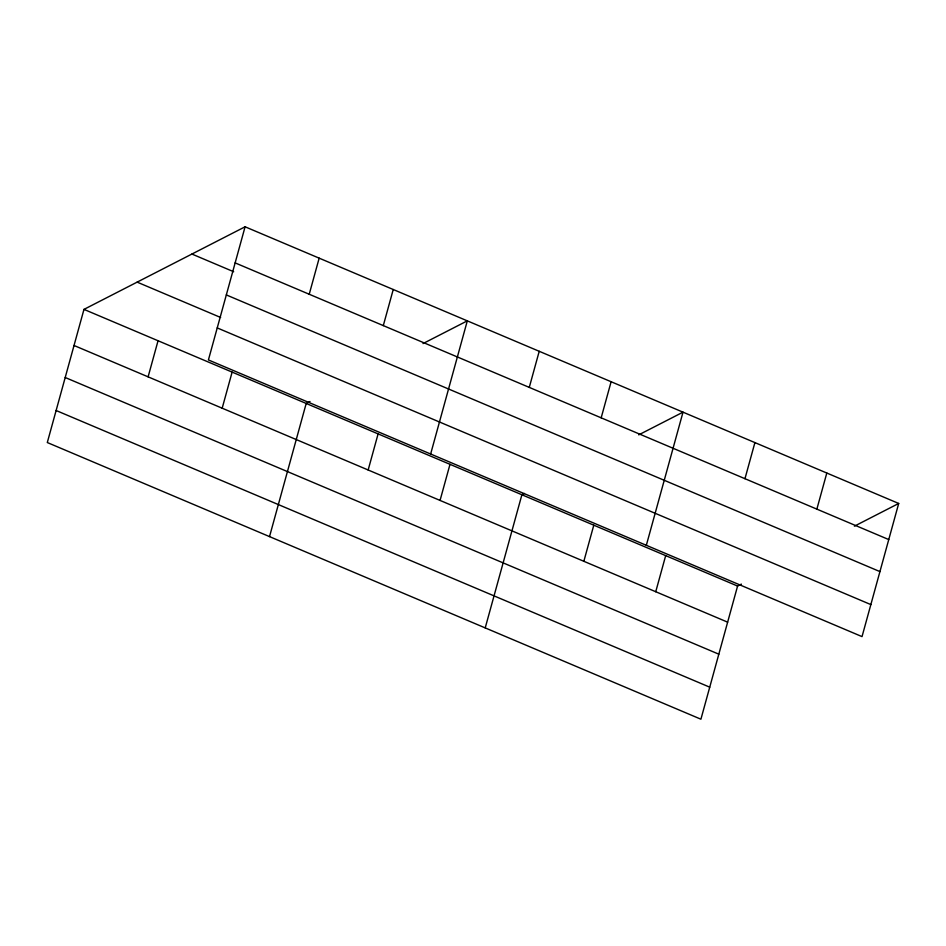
<?xml version="1.0" encoding="UTF-8"?>
<svg xmlns="http://www.w3.org/2000/svg" width="946" height="946" viewBox="0 0 946 946"><rect width="100%" height="100%" fill="white"/><g stroke="black" fill="none" stroke-linecap="round" stroke-linejoin="round"><path stroke-width="1.42" d="M245.085 226.792L208.416 359.941L862.031 636.611L898.7 503.461L245.085 226.792L83.969 309.389L47.3 442.539L700.915 719.208L737.584 586.059L741.38 584.108M148.108 376.839L158.053 340.737M222.18 408.199L232.125 372.097M309.224 294.253L319.169 258.152M269.527 536.595L306.197 403.457L310.004 401.506M383.296 325.613L393.24 289.511M368.16 469.985L378.104 433.883M430.643 454.009L467.312 320.86L423.016 343.575M440.056 500.422L450 464.32M529.275 387.399L539.22 351.297M485.215 627.908L521.896 494.758L524.427 493.457M601.171 417.836L611.116 381.735M583.848 561.285L593.792 525.184M646.331 545.31L683.012 412.16L638.704 434.876M655.744 591.723L665.688 555.621M744.963 478.7L754.908 442.598M816.859 509.137L826.804 473.035M854.392 526.177L898.7 503.461M235.152 262.893L888.755 539.563M191.92 254.048L233.674 271.727M226.331 294.927L879.934 571.597M137.146 282.133L220.643 317.478M217.237 327.919L870.852 604.589M83.969 309.389L737.584 586.059M74.036 345.491L727.64 622.161M65.215 377.513L718.818 654.183M56.121 410.505L709.737 687.174"/></g></svg>
